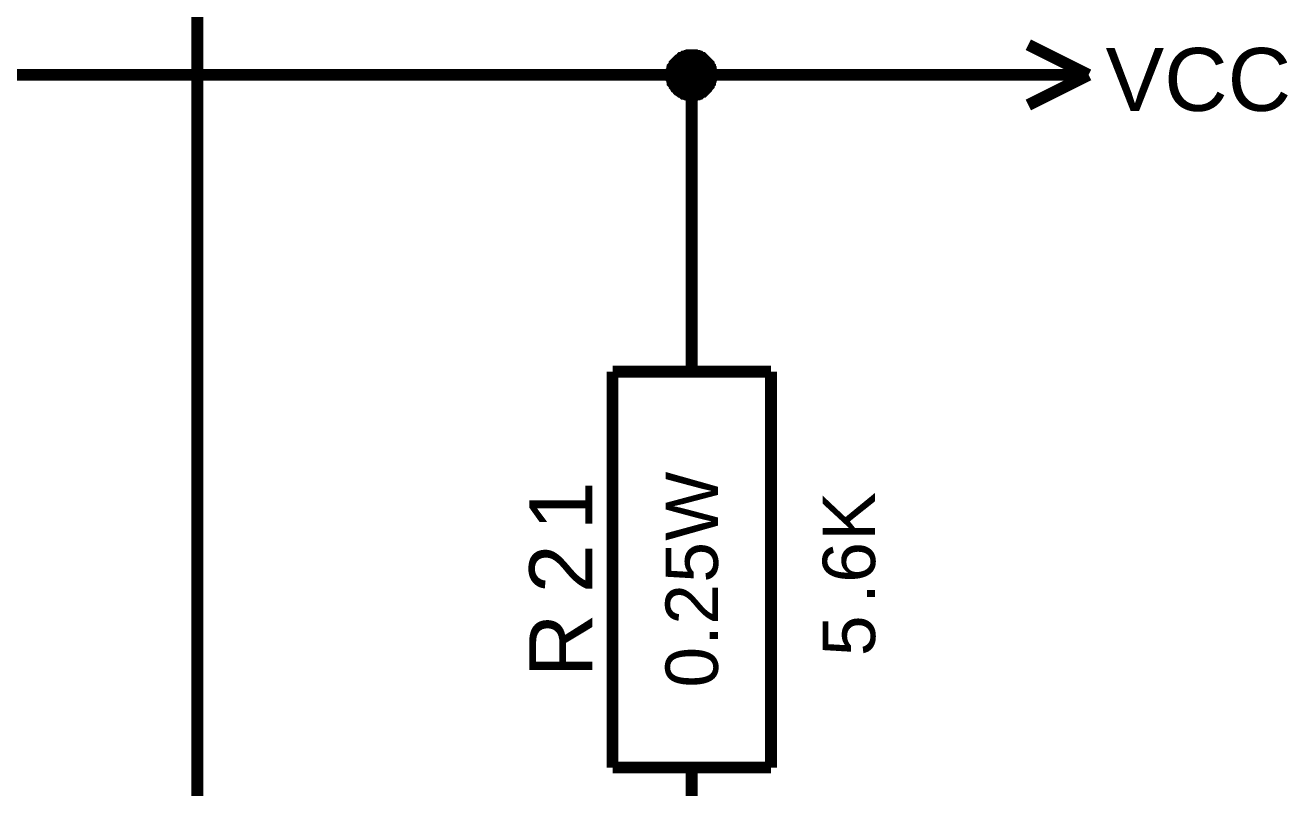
# Model space of a CAD drawing. Header units: millimetres. Extents: x -2024 to 917, y -725 to 13.
# Drawn here: x 292.82 to 324.73, y -634.3 to -615.03 of the extents above; entities that cross this region are included whole.
import ezdxf

# ---------------------------------------------------------------- set-up
doc = ezdxf.new("R2010")
doc.units = ezdxf.units.MM
doc.layers.add('Sheet', color=255, linetype='Continuous')
doc.styles.get("Standard").update_dxf_attribs({"font": 'arial.ttf'})

msp = doc.modelspace()

# ---------------------------------------------------------------- linework, layer by layer
at = {"layer": 'Sheet'}
for points, const_width in [([(297.165, -598.801), (297.165, -641.291)], 0.3), ([(319.691, -616.287), (318.168, -615.525)], 0.3), ([(309.148, -616.287), (309.148, -616.254), (309.148, -616.237), (309.148, -616.204), (309.165, -616.187), (309.165, -616.154), (309.165, -616.138), (309.181, -616.121), (309.181, -616.088), (309.198, -616.071), (309.214, -616.055), (309.231, -616.022), (309.231, -616.005), (309.247, -615.989), (309.264, -615.972), (309.281, -615.956), (309.297, -615.939), (309.314, -615.922), (309.33, -615.906), (309.363, -615.889), (309.38, -615.873), (309.396, -615.856), (309.413, -615.856), (309.446, -615.84), (309.463, -615.823), (309.479, -615.823), (309.512, -615.806), (309.529, -615.806), (309.562, -615.806), (309.578, -615.79), (309.612, -615.79), (309.628, -615.79), (309.661, -615.79)], 0.3), ([(309.148, -616.287), (309.148, -616.254), (309.148, -616.237), (309.148, -616.204), (309.165, -616.187), (309.165, -616.154), (309.165, -616.138), (309.181, -616.121), (309.181, -616.088), (309.198, -616.071), (309.214, -616.055), (309.231, -616.022), (309.231, -616.005), (309.247, -615.989), (309.264, -615.972), (309.281, -615.956), (309.297, -615.939), (309.314, -615.922), (309.33, -615.906), (309.363, -615.889), (309.38, -615.873), (309.396, -615.856), (309.413, -615.856), (309.446, -615.84), (309.463, -615.823), (309.479, -615.823), (309.512, -615.806), (309.529, -615.806), (309.562, -615.806), (309.578, -615.79), (309.612, -615.79), (309.628, -615.79), (309.661, -615.79)], 0.3), ([(309.148, -616.287), (309.148, -616.254), (309.148, -616.237), (309.148, -616.204), (309.165, -616.187), (309.165, -616.154), (309.165, -616.138), (309.181, -616.121), (309.181, -616.088), (309.198, -616.071), (309.214, -616.055), (309.231, -616.022), (309.231, -616.005), (309.247, -615.989), (309.264, -615.972), (309.281, -615.956), (309.297, -615.939), (309.314, -615.922), (309.33, -615.906), (309.363, -615.889), (309.38, -615.873), (309.396, -615.856), (309.413, -615.856), (309.446, -615.84), (309.463, -615.823), (309.479, -615.823), (309.512, -615.806), (309.529, -615.806), (309.562, -615.806), (309.578, -615.79), (309.612, -615.79), (309.628, -615.79), (309.661, -615.79)], 0.3), ([(309.148, -616.287), (309.148, -616.254), (309.148, -616.237), (309.148, -616.204), (309.165, -616.187), (309.165, -616.154), (309.165, -616.138), (309.181, -616.121), (309.181, -616.088), (309.198, -616.071), (309.214, -616.055), (309.231, -616.022), (309.231, -616.005), (309.247, -615.989), (309.264, -615.972), (309.281, -615.956), (309.297, -615.939), (309.314, -615.922), (309.33, -615.906), (309.363, -615.889), (309.38, -615.873), (309.396, -615.856), (309.413, -615.856), (309.446, -615.84), (309.463, -615.823), (309.479, -615.823), (309.512, -615.806), (309.529, -615.806), (309.562, -615.806), (309.578, -615.79), (309.612, -615.79), (309.628, -615.79), (309.661, -615.79)], 0.3), ([(309.148, -616.287), (309.148, -616.254), (309.148, -616.237), (309.148, -616.204), (309.165, -616.187), (309.165, -616.154), (309.165, -616.138), (309.181, -616.121), (309.181, -616.088), (309.198, -616.071), (309.214, -616.055), (309.231, -616.022), (309.231, -616.005), (309.247, -615.989), (309.264, -615.972), (309.281, -615.956), (309.297, -615.939), (309.314, -615.922), (309.33, -615.906), (309.363, -615.889), (309.38, -615.873), (309.396, -615.856), (309.413, -615.856), (309.446, -615.84), (309.463, -615.823), (309.479, -615.823), (309.512, -615.806), (309.529, -615.806), (309.562, -615.806), (309.578, -615.79), (309.612, -615.79), (309.628, -615.79), (309.661, -615.79)], 0.0991), ([(309.148, -616.287), (309.148, -616.254), (309.148, -616.237), (309.148, -616.204), (309.165, -616.187), (309.165, -616.154), (309.165, -616.138), (309.181, -616.121), (309.181, -616.088), (309.198, -616.071), (309.214, -616.055), (309.231, -616.022), (309.231, -616.005), (309.247, -615.989), (309.264, -615.972), (309.281, -615.956), (309.297, -615.939), (309.314, -615.922), (309.33, -615.906), (309.363, -615.889), (309.38, -615.873), (309.396, -615.856), (309.413, -615.856), (309.446, -615.84), (309.463, -615.823), (309.479, -615.823), (309.512, -615.806), (309.529, -615.806), (309.562, -615.806), (309.578, -615.79), (309.612, -615.79), (309.628, -615.79), (309.661, -615.79)], 0.0991), ([(309.148, -616.287), (309.148, -616.254), (309.148, -616.237), (309.148, -616.204), (309.165, -616.187), (309.165, -616.154), (309.165, -616.138), (309.181, -616.121), (309.181, -616.088), (309.198, -616.071), (309.214, -616.055), (309.231, -616.022), (309.231, -616.005), (309.247, -615.989), (309.264, -615.972), (309.281, -615.956), (309.297, -615.939), (309.314, -615.922), (309.33, -615.906), (309.363, -615.889), (309.38, -615.873), (309.396, -615.856), (309.413, -615.856), (309.446, -615.84), (309.463, -615.823), (309.479, -615.823), (309.512, -615.806), (309.529, -615.806), (309.562, -615.806), (309.578, -615.79), (309.612, -615.79), (309.628, -615.79), (309.661, -615.79)], 0.0991), ([(309.148, -616.287), (309.148, -616.254), (309.148, -616.237), (309.148, -616.204), (309.165, -616.187), (309.165, -616.154), (309.165, -616.138), (309.181, -616.121), (309.181, -616.088), (309.198, -616.071), (309.214, -616.055), (309.231, -616.022), (309.231, -616.005), (309.247, -615.989), (309.264, -615.972), (309.281, -615.956), (309.297, -615.939), (309.314, -615.922), (309.33, -615.906), (309.363, -615.889), (309.38, -615.873), (309.396, -615.856), (309.413, -615.856), (309.446, -615.84), (309.463, -615.823), (309.479, -615.823), (309.512, -615.806), (309.529, -615.806), (309.562, -615.806), (309.578, -615.79), (309.612, -615.79), (309.628, -615.79), (309.661, -615.79)], 0.0991), ([(309.661, -615.79), (309.661, -615.79)], 0.3), ([(309.661, -615.79), (309.694, -615.79), (309.711, -615.79), (309.744, -615.79), (309.761, -615.806), (309.794, -615.806), (309.81, -615.806), (309.827, -615.823), (309.86, -615.823), (309.876, -615.84), (309.893, -615.856), (309.926, -615.856), (309.943, -615.873), (309.959, -615.889), (309.976, -615.906), (309.992, -615.922), (310.009, -615.939), (310.025, -615.956), (310.042, -615.972), (310.058, -615.989), (310.075, -616.005), (310.092, -616.022), (310.092, -616.055), (310.108, -616.071), (310.125, -616.088), (310.125, -616.121), (310.141, -616.138), (310.141, -616.154), (310.141, -616.187), (310.158, -616.204), (310.158, -616.237), (310.158, -616.254), (310.158, -616.287)], 0.3), ([(309.661, -615.79), (309.661, -615.79)], 0.3), ([(309.661, -615.79), (309.694, -615.79), (309.711, -615.79), (309.744, -615.79), (309.761, -615.806), (309.794, -615.806), (309.81, -615.806), (309.827, -615.823), (309.86, -615.823), (309.876, -615.84), (309.893, -615.856), (309.926, -615.856), (309.943, -615.873), (309.959, -615.889), (309.976, -615.906), (309.992, -615.922), (310.009, -615.939), (310.025, -615.956), (310.042, -615.972), (310.058, -615.989), (310.075, -616.005), (310.092, -616.022), (310.092, -616.055), (310.108, -616.071), (310.125, -616.088), (310.125, -616.121), (310.141, -616.138), (310.141, -616.154), (310.141, -616.187), (310.158, -616.204), (310.158, -616.237), (310.158, -616.254), (310.158, -616.287)], 0.3), ([(309.661, -615.79), (309.661, -615.79)], 0.3), ([(309.661, -615.79), (309.694, -615.79), (309.711, -615.79), (309.744, -615.79), (309.761, -615.806), (309.794, -615.806), (309.81, -615.806), (309.827, -615.823), (309.86, -615.823), (309.876, -615.84), (309.893, -615.856), (309.926, -615.856), (309.943, -615.873), (309.959, -615.889), (309.976, -615.906), (309.992, -615.922), (310.009, -615.939), (310.025, -615.956), (310.042, -615.972), (310.058, -615.989), (310.075, -616.005), (310.092, -616.022), (310.092, -616.055), (310.108, -616.071), (310.125, -616.088), (310.125, -616.121), (310.141, -616.138), (310.141, -616.154), (310.141, -616.187), (310.158, -616.204), (310.158, -616.237), (310.158, -616.254), (310.158, -616.287)], 0.3), ([(309.661, -615.79), (309.661, -615.79)], 0.3), ([(309.661, -615.79), (309.694, -615.79), (309.711, -615.79), (309.744, -615.79), (309.761, -615.806), (309.794, -615.806), (309.81, -615.806), (309.827, -615.823), (309.86, -615.823), (309.876, -615.84), (309.893, -615.856), (309.926, -615.856), (309.943, -615.873), (309.959, -615.889), (309.976, -615.906), (309.992, -615.922), (310.009, -615.939), (310.025, -615.956), (310.042, -615.972), (310.058, -615.989), (310.075, -616.005), (310.092, -616.022), (310.092, -616.055), (310.108, -616.071), (310.125, -616.088), (310.125, -616.121), (310.141, -616.138), (310.141, -616.154), (310.141, -616.187), (310.158, -616.204), (310.158, -616.237), (310.158, -616.254), (310.158, -616.287)], 0.3), ([(309.661, -615.79), (309.661, -615.79)], 0.0991), ([(309.661, -615.79), (309.694, -615.79), (309.711, -615.79), (309.744, -615.79), (309.761, -615.806), (309.794, -615.806), (309.81, -615.806), (309.827, -615.823), (309.86, -615.823), (309.876, -615.84), (309.893, -615.856), (309.926, -615.856), (309.943, -615.873), (309.959, -615.889), (309.976, -615.906), (309.992, -615.922), (310.009, -615.939), (310.025, -615.956), (310.042, -615.972), (310.058, -615.989), (310.075, -616.005), (310.092, -616.022), (310.092, -616.055), (310.108, -616.071), (310.125, -616.088), (310.125, -616.121), (310.141, -616.138), (310.141, -616.154), (310.141, -616.187), (310.158, -616.204), (310.158, -616.237), (310.158, -616.254), (310.158, -616.287)], 0.0991), ([(309.661, -615.79), (309.661, -615.79)], 0.0991), ([(309.661, -615.79), (309.694, -615.79), (309.711, -615.79), (309.744, -615.79), (309.761, -615.806), (309.794, -615.806), (309.81, -615.806), (309.827, -615.823), (309.86, -615.823), (309.876, -615.84), (309.893, -615.856), (309.926, -615.856), (309.943, -615.873), (309.959, -615.889), (309.976, -615.906), (309.992, -615.922), (310.009, -615.939), (310.025, -615.956), (310.042, -615.972), (310.058, -615.989), (310.075, -616.005), (310.092, -616.022), (310.092, -616.055), (310.108, -616.071), (310.125, -616.088), (310.125, -616.121), (310.141, -616.138), (310.141, -616.154), (310.141, -616.187), (310.158, -616.204), (310.158, -616.237), (310.158, -616.254), (310.158, -616.287)], 0.0991), ([(309.661, -615.79), (309.661, -615.79)], 0.0991), ([(309.661, -615.79), (309.694, -615.79), (309.711, -615.79), (309.744, -615.79), (309.761, -615.806), (309.794, -615.806), (309.81, -615.806), (309.827, -615.823), (309.86, -615.823), (309.876, -615.84), (309.893, -615.856), (309.926, -615.856), (309.943, -615.873), (309.959, -615.889), (309.976, -615.906), (309.992, -615.922), (310.009, -615.939), (310.025, -615.956), (310.042, -615.972), (310.058, -615.989), (310.075, -616.005), (310.092, -616.022), (310.092, -616.055), (310.108, -616.071), (310.125, -616.088), (310.125, -616.121), (310.141, -616.138), (310.141, -616.154), (310.141, -616.187), (310.158, -616.204), (310.158, -616.237), (310.158, -616.254), (310.158, -616.287)], 0.0991), ([(309.661, -615.79), (309.661, -615.79)], 0.0991), ([(309.661, -615.79), (309.694, -615.79), (309.711, -615.79), (309.744, -615.79), (309.761, -615.806), (309.794, -615.806), (309.81, -615.806), (309.827, -615.823), (309.86, -615.823), (309.876, -615.84), (309.893, -615.856), (309.926, -615.856), (309.943, -615.873), (309.959, -615.889), (309.976, -615.906), (309.992, -615.922), (310.009, -615.939), (310.025, -615.956), (310.042, -615.972), (310.058, -615.989), (310.075, -616.005), (310.092, -616.022), (310.092, -616.055), (310.108, -616.071), (310.125, -616.088), (310.125, -616.121), (310.141, -616.138), (310.141, -616.154), (310.141, -616.187), (310.158, -616.204), (310.158, -616.237), (310.158, -616.254), (310.158, -616.287)], 0.0991), ([(309.661, -616.287), (292.167, -616.287)], 0.3), ([(309.661, -616.8), (309.628, -616.8), (309.612, -616.8), (309.578, -616.8), (309.562, -616.783), (309.529, -616.783), (309.512, -616.783), (309.479, -616.767), (309.463, -616.767), (309.446, -616.75), (309.413, -616.734), (309.396, -616.717), (309.38, -616.717), (309.363, -616.701), (309.33, -616.684), (309.314, -616.668), (309.297, -616.651), (309.281, -616.634), (309.264, -616.618), (309.247, -616.585), (309.231, -616.568), (309.231, -616.552), (309.214, -616.535), (309.198, -616.502), (309.181, -616.485), (309.181, -616.469), (309.165, -616.436), (309.165, -616.419), (309.165, -616.386), (309.148, -616.369), (309.148, -616.336), (309.148, -616.32), (309.148, -616.287)], 0.3), ([(309.148, -616.287), (309.148, -616.287)], 0.3), ([(309.661, -616.8), (309.628, -616.8), (309.612, -616.8), (309.578, -616.8), (309.562, -616.783), (309.529, -616.783), (309.512, -616.783), (309.479, -616.767), (309.463, -616.767), (309.446, -616.75), (309.413, -616.734), (309.396, -616.717), (309.38, -616.717), (309.363, -616.701), (309.33, -616.684), (309.314, -616.668), (309.297, -616.651), (309.281, -616.634), (309.264, -616.618), (309.247, -616.585), (309.231, -616.568), (309.231, -616.552), (309.214, -616.535), (309.198, -616.502), (309.181, -616.485), (309.181, -616.469), (309.165, -616.436), (309.165, -616.419), (309.165, -616.386), (309.148, -616.369), (309.148, -616.336), (309.148, -616.32), (309.148, -616.287)], 0.3), ([(309.148, -616.287), (309.148, -616.287)], 0.3), ([(309.661, -616.8), (309.628, -616.8), (309.612, -616.8), (309.578, -616.8), (309.562, -616.783), (309.529, -616.783), (309.512, -616.783), (309.479, -616.767), (309.463, -616.767), (309.446, -616.75), (309.413, -616.734), (309.396, -616.717), (309.38, -616.717), (309.363, -616.701), (309.33, -616.684), (309.314, -616.668), (309.297, -616.651), (309.281, -616.634), (309.264, -616.618), (309.247, -616.585), (309.231, -616.568), (309.231, -616.552), (309.214, -616.535), (309.198, -616.502), (309.181, -616.485), (309.181, -616.469), (309.165, -616.436), (309.165, -616.419), (309.165, -616.386), (309.148, -616.369), (309.148, -616.336), (309.148, -616.32), (309.148, -616.287)], 0.3), ([(309.148, -616.287), (309.148, -616.287)], 0.3), ([(309.661, -616.8), (309.628, -616.8), (309.612, -616.8), (309.578, -616.8), (309.562, -616.783), (309.529, -616.783), (309.512, -616.783), (309.479, -616.767), (309.463, -616.767), (309.446, -616.75), (309.413, -616.734), (309.396, -616.717), (309.38, -616.717), (309.363, -616.701), (309.33, -616.684), (309.314, -616.668), (309.297, -616.651), (309.281, -616.634), (309.264, -616.618), (309.247, -616.585), (309.231, -616.568), (309.231, -616.552), (309.214, -616.535), (309.198, -616.502), (309.181, -616.485), (309.181, -616.469), (309.165, -616.436), (309.165, -616.419), (309.165, -616.386), (309.148, -616.369), (309.148, -616.336), (309.148, -616.32), (309.148, -616.287)], 0.3), ([(309.148, -616.287), (309.148, -616.287)], 0.3), ([(309.661, -621.287), (309.661, -616.287), (317.159, -616.287)], 0.3), ([(310.158, -616.287), (310.158, -616.32), (310.158, -616.336), (310.158, -616.369), (310.141, -616.386), (310.141, -616.419), (310.141, -616.436), (310.125, -616.469), (310.125, -616.485), (310.108, -616.502), (310.092, -616.535), (310.092, -616.552), (310.075, -616.568), (310.058, -616.585), (310.042, -616.618), (310.025, -616.634), (310.009, -616.651), (309.992, -616.668), (309.976, -616.684), (309.959, -616.701), (309.943, -616.717), (309.926, -616.717), (309.893, -616.734), (309.876, -616.75), (309.86, -616.767), (309.827, -616.767), (309.81, -616.783), (309.794, -616.783), (309.761, -616.783), (309.744, -616.8), (309.711, -616.8), (309.694, -616.8), (309.661, -616.8)], 0.3), ([(310.158, -616.287), (310.158, -616.32), (310.158, -616.336), (310.158, -616.369), (310.141, -616.386), (310.141, -616.419), (310.141, -616.436), (310.125, -616.469), (310.125, -616.485), (310.108, -616.502), (310.092, -616.535), (310.092, -616.552), (310.075, -616.568), (310.058, -616.585), (310.042, -616.618), (310.025, -616.634), (310.009, -616.651), (309.992, -616.668), (309.976, -616.684), (309.959, -616.701), (309.943, -616.717), (309.926, -616.717), (309.893, -616.734), (309.876, -616.75), (309.86, -616.767), (309.827, -616.767), (309.81, -616.783), (309.794, -616.783), (309.761, -616.783), (309.744, -616.8), (309.711, -616.8), (309.694, -616.8), (309.661, -616.8)], 0.3), ([(310.158, -616.287), (310.158, -616.32), (310.158, -616.336), (310.158, -616.369), (310.141, -616.386), (310.141, -616.419), (310.141, -616.436), (310.125, -616.469), (310.125, -616.485), (310.108, -616.502), (310.092, -616.535), (310.092, -616.552), (310.075, -616.568), (310.058, -616.585), (310.042, -616.618), (310.025, -616.634), (310.009, -616.651), (309.992, -616.668), (309.976, -616.684), (309.959, -616.701), (309.943, -616.717), (309.926, -616.717), (309.893, -616.734), (309.876, -616.75), (309.86, -616.767), (309.827, -616.767), (309.81, -616.783), (309.794, -616.783), (309.761, -616.783), (309.744, -616.8), (309.711, -616.8), (309.694, -616.8), (309.661, -616.8)], 0.3), ([(310.158, -616.287), (310.158, -616.32), (310.158, -616.336), (310.158, -616.369), (310.141, -616.386), (310.141, -616.419), (310.141, -616.436), (310.125, -616.469), (310.125, -616.485), (310.108, -616.502), (310.092, -616.535), (310.092, -616.552), (310.075, -616.568), (310.058, -616.585), (310.042, -616.618), (310.025, -616.634), (310.009, -616.651), (309.992, -616.668), (309.976, -616.684), (309.959, -616.701), (309.943, -616.717), (309.926, -616.717), (309.893, -616.734), (309.876, -616.75), (309.86, -616.767), (309.827, -616.767), (309.81, -616.783), (309.794, -616.783), (309.761, -616.783), (309.744, -616.8), (309.711, -616.8), (309.694, -616.8), (309.661, -616.8)], 0.3), ([(310.158, -616.287), (310.158, -616.287), (310.158, -616.287), (310.158, -616.287), (310.158, -616.287), (310.158, -616.287), (310.158, -616.287), (310.158, -616.287), (310.158, -616.287), (310.158, -616.287), (310.158, -616.287), (310.158, -616.287), (310.158, -616.287), (310.158, -616.287), (310.158, -616.287), (310.158, -616.287), (310.158, -616.287), (310.158, -616.287), (310.158, -616.287), (310.158, -616.287), (310.158, -616.287), (310.158, -616.287), (310.158, -616.287), (310.158, -616.287), (310.158, -616.287), (310.158, -616.287), (310.158, -616.287), (310.158, -616.287), (310.158, -616.287), (310.158, -616.287), (310.158, -616.287), (310.158, -616.287), (310.158, -616.287)], 0.3), ([(310.158, -616.287), (310.158, -616.287)], 0.3), ([(310.158, -616.287), (310.158, -616.287), (310.158, -616.287), (310.158, -616.287), (310.158, -616.287), (310.158, -616.287), (310.158, -616.287), (310.158, -616.287), (310.158, -616.287), (310.158, -616.287), (310.158, -616.287), (310.158, -616.287), (310.158, -616.287), (310.158, -616.287), (310.158, -616.287), (310.158, -616.287), (310.158, -616.287), (310.158, -616.287), (310.158, -616.287), (310.158, -616.287), (310.158, -616.287), (310.158, -616.287), (310.158, -616.287), (310.158, -616.287), (310.158, -616.287), (310.158, -616.287), (310.158, -616.287), (310.158, -616.287), (310.158, -616.287), (310.158, -616.287), (310.158, -616.287), (310.158, -616.287), (310.158, -616.287)], 0.3), ([(310.158, -616.287), (310.158, -616.287)], 0.3), ([(310.158, -616.287), (310.158, -616.287), (310.158, -616.287), (310.158, -616.287), (310.158, -616.287), (310.158, -616.287), (310.158, -616.287), (310.158, -616.287), (310.158, -616.287), (310.158, -616.287), (310.158, -616.287), (310.158, -616.287), (310.158, -616.287), (310.158, -616.287), (310.158, -616.287), (310.158, -616.287), (310.158, -616.287), (310.158, -616.287), (310.158, -616.287), (310.158, -616.287), (310.158, -616.287), (310.158, -616.287), (310.158, -616.287), (310.158, -616.287), (310.158, -616.287), (310.158, -616.287), (310.158, -616.287), (310.158, -616.287), (310.158, -616.287), (310.158, -616.287), (310.158, -616.287), (310.158, -616.287), (310.158, -616.287)], 0.3), ([(310.158, -616.287), (310.158, -616.287)], 0.3), ([(310.158, -616.287), (310.158, -616.287), (310.158, -616.287), (310.158, -616.287), (310.158, -616.287), (310.158, -616.287), (310.158, -616.287), (310.158, -616.287), (310.158, -616.287), (310.158, -616.287), (310.158, -616.287), (310.158, -616.287), (310.158, -616.287), (310.158, -616.287), (310.158, -616.287), (310.158, -616.287), (310.158, -616.287), (310.158, -616.287), (310.158, -616.287), (310.158, -616.287), (310.158, -616.287), (310.158, -616.287), (310.158, -616.287), (310.158, -616.287), (310.158, -616.287), (310.158, -616.287), (310.158, -616.287), (310.158, -616.287), (310.158, -616.287), (310.158, -616.287), (310.158, -616.287), (310.158, -616.287), (310.158, -616.287)], 0.3), ([(310.158, -616.287), (310.158, -616.287)], 0.3), ([(317.159, -616.287), (319.691, -616.287)], 0.3), ([(319.691, -616.287), (318.168, -617.048)], 0.3), ([(309.661, -616.8), (309.628, -616.8), (309.612, -616.8), (309.578, -616.8), (309.562, -616.783), (309.529, -616.783), (309.512, -616.783), (309.479, -616.767), (309.463, -616.767), (309.446, -616.75), (309.413, -616.734), (309.396, -616.717), (309.38, -616.717), (309.363, -616.701), (309.33, -616.684), (309.314, -616.668), (309.297, -616.651), (309.281, -616.634), (309.264, -616.618), (309.247, -616.585), (309.231, -616.568), (309.231, -616.552), (309.214, -616.535), (309.198, -616.502), (309.181, -616.485), (309.181, -616.469), (309.165, -616.436), (309.165, -616.419), (309.165, -616.386), (309.148, -616.369), (309.148, -616.336), (309.148, -616.32), (309.148, -616.287)], 0.0991), ([(309.148, -616.287), (309.148, -616.287)], 0.0991), ([(309.661, -616.8), (309.628, -616.8), (309.612, -616.8), (309.578, -616.8), (309.562, -616.783), (309.529, -616.783), (309.512, -616.783), (309.479, -616.767), (309.463, -616.767), (309.446, -616.75), (309.413, -616.734), (309.396, -616.717), (309.38, -616.717), (309.363, -616.701), (309.33, -616.684), (309.314, -616.668), (309.297, -616.651), (309.281, -616.634), (309.264, -616.618), (309.247, -616.585), (309.231, -616.568), (309.231, -616.552), (309.214, -616.535), (309.198, -616.502), (309.181, -616.485), (309.181, -616.469), (309.165, -616.436), (309.165, -616.419), (309.165, -616.386), (309.148, -616.369), (309.148, -616.336), (309.148, -616.32), (309.148, -616.287)], 0.0991), ([(309.148, -616.287), (309.148, -616.287)], 0.0991), ([(309.661, -616.8), (309.628, -616.8), (309.612, -616.8), (309.578, -616.8), (309.562, -616.783), (309.529, -616.783), (309.512, -616.783), (309.479, -616.767), (309.463, -616.767), (309.446, -616.75), (309.413, -616.734), (309.396, -616.717), (309.38, -616.717), (309.363, -616.701), (309.33, -616.684), (309.314, -616.668), (309.297, -616.651), (309.281, -616.634), (309.264, -616.618), (309.247, -616.585), (309.231, -616.568), (309.231, -616.552), (309.214, -616.535), (309.198, -616.502), (309.181, -616.485), (309.181, -616.469), (309.165, -616.436), (309.165, -616.419), (309.165, -616.386), (309.148, -616.369), (309.148, -616.336), (309.148, -616.32), (309.148, -616.287)], 0.0991), ([(309.148, -616.287), (309.148, -616.287)], 0.0991), ([(309.661, -616.8), (309.628, -616.8), (309.612, -616.8), (309.578, -616.8), (309.562, -616.783), (309.529, -616.783), (309.512, -616.783), (309.479, -616.767), (309.463, -616.767), (309.446, -616.75), (309.413, -616.734), (309.396, -616.717), (309.38, -616.717), (309.363, -616.701), (309.33, -616.684), (309.314, -616.668), (309.297, -616.651), (309.281, -616.634), (309.264, -616.618), (309.247, -616.585), (309.231, -616.568), (309.231, -616.552), (309.214, -616.535), (309.198, -616.502), (309.181, -616.485), (309.181, -616.469), (309.165, -616.436), (309.165, -616.419), (309.165, -616.386), (309.148, -616.369), (309.148, -616.336), (309.148, -616.32), (309.148, -616.287)], 0.0991), ([(309.148, -616.287), (309.148, -616.287)], 0.0991), ([(310.158, -616.287), (310.158, -616.32), (310.158, -616.336), (310.158, -616.369), (310.141, -616.386), (310.141, -616.419), (310.141, -616.436), (310.125, -616.469), (310.125, -616.485), (310.108, -616.502), (310.092, -616.535), (310.092, -616.552), (310.075, -616.568), (310.058, -616.585), (310.042, -616.618), (310.025, -616.634), (310.009, -616.651), (309.992, -616.668), (309.976, -616.684), (309.959, -616.701), (309.943, -616.717), (309.926, -616.717), (309.893, -616.734), (309.876, -616.75), (309.86, -616.767), (309.827, -616.767), (309.81, -616.783), (309.794, -616.783), (309.761, -616.783), (309.744, -616.8), (309.711, -616.8), (309.694, -616.8), (309.661, -616.8)], 0.0991), ([(310.158, -616.287), (310.158, -616.32), (310.158, -616.336), (310.158, -616.369), (310.141, -616.386), (310.141, -616.419), (310.141, -616.436), (310.125, -616.469), (310.125, -616.485), (310.108, -616.502), (310.092, -616.535), (310.092, -616.552), (310.075, -616.568), (310.058, -616.585), (310.042, -616.618), (310.025, -616.634), (310.009, -616.651), (309.992, -616.668), (309.976, -616.684), (309.959, -616.701), (309.943, -616.717), (309.926, -616.717), (309.893, -616.734), (309.876, -616.75), (309.86, -616.767), (309.827, -616.767), (309.81, -616.783), (309.794, -616.783), (309.761, -616.783), (309.744, -616.8), (309.711, -616.8), (309.694, -616.8), (309.661, -616.8)], 0.0991), ([(310.158, -616.287), (310.158, -616.32), (310.158, -616.336), (310.158, -616.369), (310.141, -616.386), (310.141, -616.419), (310.141, -616.436), (310.125, -616.469), (310.125, -616.485), (310.108, -616.502), (310.092, -616.535), (310.092, -616.552), (310.075, -616.568), (310.058, -616.585), (310.042, -616.618), (310.025, -616.634), (310.009, -616.651), (309.992, -616.668), (309.976, -616.684), (309.959, -616.701), (309.943, -616.717), (309.926, -616.717), (309.893, -616.734), (309.876, -616.75), (309.86, -616.767), (309.827, -616.767), (309.81, -616.783), (309.794, -616.783), (309.761, -616.783), (309.744, -616.8), (309.711, -616.8), (309.694, -616.8), (309.661, -616.8)], 0.0991), ([(310.158, -616.287), (310.158, -616.32), (310.158, -616.336), (310.158, -616.369), (310.141, -616.386), (310.141, -616.419), (310.141, -616.436), (310.125, -616.469), (310.125, -616.485), (310.108, -616.502), (310.092, -616.535), (310.092, -616.552), (310.075, -616.568), (310.058, -616.585), (310.042, -616.618), (310.025, -616.634), (310.009, -616.651), (309.992, -616.668), (309.976, -616.684), (309.959, -616.701), (309.943, -616.717), (309.926, -616.717), (309.893, -616.734), (309.876, -616.75), (309.86, -616.767), (309.827, -616.767), (309.81, -616.783), (309.794, -616.783), (309.761, -616.783), (309.744, -616.8), (309.711, -616.8), (309.694, -616.8), (309.661, -616.8)], 0.0991), ([(310.158, -616.287), (310.158, -616.287), (310.158, -616.287), (310.158, -616.287), (310.158, -616.287), (310.158, -616.287), (310.158, -616.287), (310.158, -616.287), (310.158, -616.287), (310.158, -616.287), (310.158, -616.287), (310.158, -616.287), (310.158, -616.287), (310.158, -616.287), (310.158, -616.287), (310.158, -616.287), (310.158, -616.287), (310.158, -616.287), (310.158, -616.287), (310.158, -616.287), (310.158, -616.287), (310.158, -616.287), (310.158, -616.287), (310.158, -616.287), (310.158, -616.287), (310.158, -616.287), (310.158, -616.287), (310.158, -616.287), (310.158, -616.287), (310.158, -616.287), (310.158, -616.287), (310.158, -616.287), (310.158, -616.287)], 0.0991), ([(310.158, -616.287), (310.158, -616.287)], 0.0991), ([(310.158, -616.287), (310.158, -616.287), (310.158, -616.287), (310.158, -616.287), (310.158, -616.287), (310.158, -616.287), (310.158, -616.287), (310.158, -616.287), (310.158, -616.287), (310.158, -616.287), (310.158, -616.287), (310.158, -616.287), (310.158, -616.287), (310.158, -616.287), (310.158, -616.287), (310.158, -616.287), (310.158, -616.287), (310.158, -616.287), (310.158, -616.287), (310.158, -616.287), (310.158, -616.287), (310.158, -616.287), (310.158, -616.287), (310.158, -616.287), (310.158, -616.287), (310.158, -616.287), (310.158, -616.287), (310.158, -616.287), (310.158, -616.287), (310.158, -616.287), (310.158, -616.287), (310.158, -616.287), (310.158, -616.287)], 0.0991), ([(310.158, -616.287), (310.158, -616.287)], 0.0991), ([(310.158, -616.287), (310.158, -616.287), (310.158, -616.287), (310.158, -616.287), (310.158, -616.287), (310.158, -616.287), (310.158, -616.287), (310.158, -616.287), (310.158, -616.287), (310.158, -616.287), (310.158, -616.287), (310.158, -616.287), (310.158, -616.287), (310.158, -616.287), (310.158, -616.287), (310.158, -616.287), (310.158, -616.287), (310.158, -616.287), (310.158, -616.287), (310.158, -616.287), (310.158, -616.287), (310.158, -616.287), (310.158, -616.287), (310.158, -616.287), (310.158, -616.287), (310.158, -616.287), (310.158, -616.287), (310.158, -616.287), (310.158, -616.287), (310.158, -616.287), (310.158, -616.287), (310.158, -616.287), (310.158, -616.287)], 0.0991), ([(310.158, -616.287), (310.158, -616.287)], 0.0991), ([(310.158, -616.287), (310.158, -616.287), (310.158, -616.287), (310.158, -616.287), (310.158, -616.287), (310.158, -616.287), (310.158, -616.287), (310.158, -616.287), (310.158, -616.287), (310.158, -616.287), (310.158, -616.287), (310.158, -616.287), (310.158, -616.287), (310.158, -616.287), (310.158, -616.287), (310.158, -616.287), (310.158, -616.287), (310.158, -616.287), (310.158, -616.287), (310.158, -616.287), (310.158, -616.287), (310.158, -616.287), (310.158, -616.287), (310.158, -616.287), (310.158, -616.287), (310.158, -616.287), (310.158, -616.287), (310.158, -616.287), (310.158, -616.287), (310.158, -616.287), (310.158, -616.287), (310.158, -616.287), (310.158, -616.287)], 0.0991), ([(310.158, -616.287), (310.158, -616.287)], 0.0991), ([(309.661, -623.788), (309.661, -621.287)], 0.3), ([(307.659, -623.788), (311.664, -623.788)], 0.3), ([(307.659, -633.789), (307.659, -623.788)], 0.3), ([(311.664, -633.789), (311.664, -623.788)], 0.3), ([(307.659, -633.789), (311.664, -633.789)], 0.3), ([(309.661, -633.789), (309.661, -636.29)], 0.3)]:
    msp.add_lwpolyline(points, dxfattribs=dict(at, const_width=const_width))
at = {"layer": 'Sheet', "const_width": 0.508}
msp.add_lwpolyline([(309.332, -616.286, 1), (309.84, -616.286, 1)], format="xyb", close=True, dxfattribs=at)

# ---------------------------------------------------------------- texts
at = {"layer": 'Sheet'}
msp.add_text('VCC', height=1.5897, dxfattribs=at).set_placement((320.121, -617.197))
for s, height, p in [('W', 1.325, (310.323, -628.06)), ('1', 1.59, (307.145, -627.795)), ('K', 1.325, (314.296, -628.06)), ('2', 1.59, (307.145, -629.385)), ('5', 1.325, (310.323, -629.12)), ('6', 1.325, (314.296, -629.12)), ('2', 1.325, (310.323, -630.18)), ('.', 1.325, (314.296, -629.65)), ('R', 1.59, (307.145, -631.504)), ('5', 1.325, (314.296, -630.974)), ('.', 1.325, (310.323, -630.709)), ('0', 1.325, (310.323, -631.769))]:
    msp.add_text(s, height=height, rotation=90, dxfattribs=at).set_placement(p)

doc.saveas('drawing.dxf')
